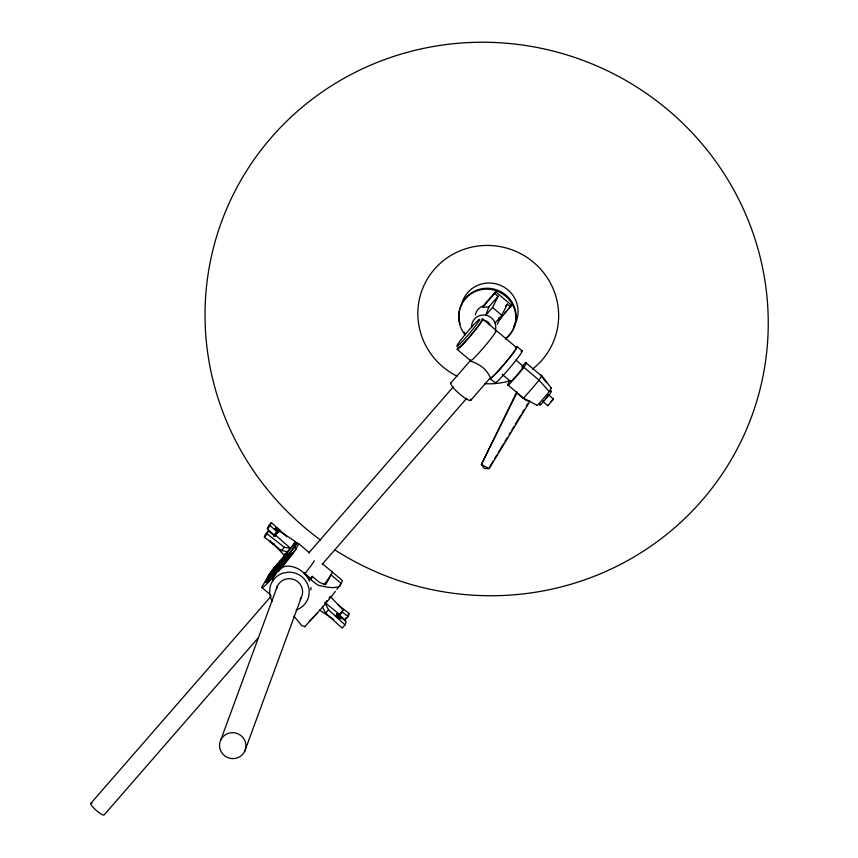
<?xml version="1.0" encoding="UTF-8"?>
<svg xmlns="http://www.w3.org/2000/svg" width="858" height="858" viewBox="0 0 858 858"><rect width="100%" height="100%" fill="white"/><g stroke="black" fill="none" stroke-linecap="round" stroke-linejoin="round"><path stroke-width="1.29" d="M310.853 590.025L310.982 587.494M475.321 314.972A12.13 11.862 20.2 0 1 483.129 306.006L495.549 291.731L511.561 305.255L498.659 320.838L498.798 317.739M529.676 401.136C526.962 402.627 519.626 394.852 516.795 393.007A33.741 1.03 -61.7 0 1 516.924 392.245M283.977 558.451L277.166 565.594L280.502 560.821L280.427 562.516L282.057 560.349M294.938 541.827A8.827 0.654 -49.8 0 1 290.551 548.348L287.612 551.726L281.467 550.536L264.339 537.215L265.465 534.159L268.307 530.898L275.15 536.218L278.829 530.684L276.448 532.721L276.834 531.67L270.238 525.643L271.364 522.576L286.883 536.765M273.605 535.982L273.992 534.931L267.396 528.903L268.522 525.847L271.364 522.576M264.339 537.215L267.17 533.955L268.307 530.898M270.109 541.795L270.592 541.033L270.109 541.795L273.788 544.498L272.726 543.296M278.389 531.799L275.075 528.946L275.557 528.185L279.644 531.499M275.075 528.946L275.557 528.185M276.973 528.839L276.49 529.601L276.973 528.839L279.247 530.705L277.306 527.938L279.837 530.083L280.759 531.252L280.105 531.788M273.831 569.315L274.12 568.157L272.018 571.278L274.678 567.041L277.488 563.813L277.906 564.167M274.185 569.465L274.678 567.041M277.488 563.813L274.764 568.639L269.176 574.549L274.12 568.157M220.796 739.95L277.456 585.95M309.513 581.295C305.705 571.878 295.592 565.132 285.264 566.248A19.852 19.402 20.2 0 0 272.49 580.92M244.691 751.34A13.235 12.934 20.2 0 0 231.628 732.7A13.235 12.934 20.2 0 0 221.9 752.895A13.235 12.934 20.2 0 0 244.691 751.34L301.351 597.34M303.657 572.94A19.916 3.947 41 0 0 318.307 585.306C325.257 586.754 332.861 588.985 339.768 586.389L341.098 583.354L331.016 574.828L325.697 584.716L319.401 582.335L312.323 576.351L311.347 579L303.786 572.608M330.416 596.589L343.211 610.081L339.554 615.797L346.149 621.825L345.023 624.881L342.181 628.153L325.697 613.084L322.318 606.799M337.634 615.958L341.538 618.468C336.99 611.625 333.312 616.57 339.564 618.768M337.097 615.551L336.315 615.154L339.789 618.715L337.677 616.398L339.897 617.867M341.173 618.875L341.666 618.114L338.234 615.025L340.411 617.02L339.607 615.669L337.409 613.963L336.508 614.317M339.371 615.272L345.248 619.841L345.999 617.792M345.248 619.841L348.08 616.57L349.206 613.513L338.127 604.89M495.549 291.731L494.669 293.49L498.058 296.342L488.878 306.885L482.636 307.314L483.129 306.006M488.878 306.885L485.821 315.197L492.546 307.475L498.058 296.342M498.659 320.838L502.445 315.712M489.939 466.452L489.135 468.64L484.223 468.447L481.37 464.457L516.784 391.924M280.502 560.821L279.998 562.151L284.963 555.694L284.009 558.429M277.22 566.044L269.68 574.978L272.565 570.806M278.035 532.217L276.308 530.341L276.684 529.633L278.625 531.52M495.066 323.005L501.791 315.283L507.303 304.15L510.692 307.003M297.243 543.446L296.407 542.728L297.104 542.342L294.787 547.114L286.604 556.52L287.441 557.228L286.658 558.29A17.557 1.298 -49.8 0 1 274.077 573.187A17.557 1.298 -49.8 0 1 268.286 577.981M516.838 392.975L481.37 464.457L489.135 468.64L529.686 401.651M287.087 554.193L287.248 553.914A7.722 0.568 -49.8 0 0 286.797 555.48L289.554 552.724A7.722 0.568 -49.8 0 0 295.399 545.591A7.722 0.568 -49.8 0 0 295.291 544.648M287.666 554.268L277.595 565.948L277.681 564.06M490.626 465.315L493.371 460.757M494.734 458.483L496.793 455.062M498.166 452.788L503.646 443.672M505.019 441.387L507.078 437.977M509.126 434.556L510.499 432.282M511.872 429.997L513.931 426.587M515.293 424.302L520.785 415.186M522.147 412.913L524.206 409.491M526.265 406.081L527.638 403.796M289.318 552.659L285.821 557.582A17.557 1.298 -49.8 0 1 270.495 575.3A17.557 1.298 -49.8 0 1 270.227 572.93A17.557 1.298 -49.8 0 1 285.5 554.794M314.371 560.778L312.022 564.264A28.679 2.113 -49.8 0 1 304.504 574.109M339.339 585.96L341.098 583.354A28.689 2.113 -49.8 0 0 342.192 580.394L322.308 563.62M341.634 612.226L339.403 615.154M548.273 395.163L545.291 398.959M548.359 404.729L547.833 405.716L553.496 399.077L548.434 394.701M286.84 554.579L281.51 560.918M336.915 613.835L338.62 616.012M272.801 571.053L272.447 571.632L273.048 571.053M266.27 581.971A21.997 1.619 -49.8 0 0 275.204 574.141A21.997 1.619 -49.8 0 0 291.87 553.828L296.482 548.519L294.787 547.114M336.883 589.371L338.127 587.676M293.908 616.108L301.791 625.686L304.805 626.565M273.799 570.184L273.294 570.774M276.684 529.633L277.113 530.576M274.152 535.574L277.402 532.196L274.249 536.454M267.396 528.903L270.238 525.643M277.306 527.938L276.823 528.689L277.177 528.281M273.992 534.931L276.834 531.67M274.142 544.09L273.863 543.425M482.636 307.314L494.669 293.49M281.467 550.536L284.309 547.275L290.551 548.348L275.536 535.178M278.807 563.609L280.92 561.175M286.089 555.244L287.494 553.625M293.189 547.694L297.19 543.093M505.63 306.07L507.303 304.15M287.441 557.228L291.044 553.099L291.881 553.807M504.933 312.859L511.561 305.255M450.772 383.086L470.645 360.253A19.852 1.459 -49.8 0 0 485.328 345.57A19.852 1.459 -49.8 0 0 495.205 330.888M90.744 803.485L271.031 596.321M308.816 552.906L453.26 386.926M258.097 637.998L104.193 814.843A8.827 1.748 41 0 1 95.109 809.384A8.827 1.748 41 0 1 91.967 803.367M322.265 564.253L466.698 398.284M309.888 579.15L312.323 576.351M470.935 400.118L490.1 378.099A20.967 1.544 -49.8 0 0 505.598 362.602A20.967 1.544 -49.8 0 0 516.033 347.093M325.697 613.084L328.539 609.813L324.689 602.38L339.94 614.746M339.768 618.221L340.251 617.46L337.848 615.947M339.436 619.122L339.918 618.361M347.79 615.143L349.206 613.513M550.975 401.469L553.474 398.959M304.601 626.823L317.02 613.341M550.793 391.237L551.115 390.937A24.303 1.791 -49.8 0 1 550.064 393.779L549.667 394.315A24.303 1.791 -49.8 0 1 540.422 404.922L540.165 405.201A24.303 1.791 -49.8 0 1 539.929 404.611M340.025 613.459L340.669 612.762M543.908 400.471L542.782 401.458L547.833 405.716M341.527 611.572L343.211 610.081M298.091 544.154L298.788 543.758L309.566 552.863M523.037 398.219L523.466 398.101A34.47 2.542 -49.8 0 0 539.081 380.158A34.47 2.542 -49.8 0 0 540.851 375.354L525.729 362.58A34.47 2.542 -49.8 0 0 522.007 366.666M280.083 531.735L280.126 531.177M336.851 615.411L336.218 615.165L336.497 615.83M550.611 387.913A26.512 1.952 -49.8 0 1 549.249 391.613A26.512 1.952 -49.8 0 1 537.247 405.416L523.466 398.101L508.344 385.328A34.47 2.542 -49.8 0 1 510.113 380.523M272.394 543.253L270.238 541.441M278.807 530.512L295.356 541.591M319.294 609.877L333.633 619.476M337.88 614.886L336.497 614.349L337.366 615.594M338.266 616.816L338.856 617.138L338.384 616.494M338.073 617.352L337.526 617.052M267.17 533.955L284.309 547.275M342.213 612.011L348.08 616.57M492.546 307.475L501.791 315.283M517.009 346.546L522.061 350.804M482.679 319.015L516.302 347.404M515.926 360.049L523.391 366.355M525.729 362.58A34.47 2.542 -49.8 0 1 523.959 367.385L539.081 380.158L549.249 391.613M502.273 374.453L510.682 381.553M457.25 349.41L470.699 360.768M490.165 378.646L495.205 382.904M275.429 528.539L278.85 531.499M275.204 528.592L278.121 531.048M262.055 587.666L270.881 595.12M276.33 530.04L277.777 531.274M278.475 530.641L279.376 531.467M328.539 609.813L345.023 624.881M273.08 543.532L284.052 555.105M540.851 375.354L546.546 382.679M541.484 375.311L551.093 387.88M470.645 360.253L471.589 361.518C479.461 364.21 486.69 369.165 489.993 377.048L490.808 377.284A19.852 1.459 -49.8 0 0 505.491 362.602A19.852 1.459 -49.8 0 0 515.379 347.919M298.788 543.758L295.356 550.192A28.679 2.113 -49.8 0 1 278.324 571.407M457.121 376.212A70.592 68.994 20.2 0 1 430.201 274.624A70.592 68.994 20.2 0 1 535.982 264.457A70.592 68.994 20.2 0 1 532.636 368.961M509.641 380.834A70.592 68.994 20.2 0 1 484.952 383.676M320.699 540.154A282.368 275.986 20.2 0 1 367.256 66.624A282.368 275.986 20.2 0 1 767.653 341.076A282.368 275.986 20.2 0 1 335.156 550.064M521.074 351.351A20.967 1.544 -49.8 0 1 510.639 366.859A20.967 1.544 -49.8 0 1 495.141 382.357M287.612 551.726A8.827 0.654 -49.8 0 1 284.384 554.204M335.392 591.376A28.689 2.113 -49.8 0 1 309.288 621.374M330.341 596.385A17.643 1.298 -49.8 0 1 329.054 598.015M326.973 600.6A17.643 1.298 -49.8 0 1 325.514 602.359M296.117 610.049A19.852 19.402 20.2 0 0 308.891 595.366L309.137 590.293A19.852 19.402 20.2 0 0 287.741 572.232L282.69 573.241A19.852 19.402 20.2 0 0 269.916 587.923L269.669 592.996A19.852 19.402 20.2 0 0 272.447 601.447M291.034 553.099A21.997 1.619 -49.8 0 1 271.117 576.908A21.997 1.619 -49.8 0 1 268.125 576.908M461.325 305.748A28.679 28.035 20.2 0 1 499.935 285.113A28.679 28.035 20.2 0 1 513.556 326.651M505.534 339.103A28.679 28.035 20.2 0 0 514.135 308.108C510.51 298.723 502.112 291.709 492.278 289.661A28.679 28.035 20.2 0 0 462.505 302.756A28.679 28.035 20.2 0 0 465.25 334.92M460.242 324.345A28.679 28.035 20.2 0 1 475.536 290.69A28.679 28.035 20.2 0 1 511.722 301.694A28.679 28.035 20.2 0 1 505.855 338.234M465.572 334.052A28.679 28.035 20.2 0 1 464.071 332.078M332.1 571.889A28.679 2.113 -49.8 0 1 323.992 584.566M275.944 574.12A28.679 2.113 -49.8 0 1 262.387 587.58A28.679 2.113 -49.8 0 1 268.114 577.659M537.247 405.416A26.512 1.952 -49.8 0 1 536.765 405.448M540.068 404.29A24.303 1.791 -49.8 0 1 540.261 403.904M483.129 320.399A6.617 6.467 20.2 0 1 489.897 324.764M470.849 399.142A13.235 2.617 41 0 1 459.888 394.23A13.235 2.617 41 0 1 451.362 382.689M481.756 319.53A19.852 1.459 -49.8 0 1 470.195 336.197A19.852 1.459 -49.8 0 1 458 347.372M523.959 367.385A34.47 2.542 -49.8 0 1 508.344 385.328M276.405 589.167A13.235 12.934 20.2 0 1 294.498 579.751A13.235 12.934 20.2 0 1 300.193 599.281M471.632 327.692A12.13 11.862 20.2 0 1 484.255 315.004A12.13 11.862 20.2 0 1 495.592 329.15M499.142 319.519A12.13 11.862 20.2 0 1 497.114 324.249M294.669 542.642A7.722 0.568 -49.8 0 1 289.789 549.12A7.722 0.568 -49.8 0 1 284.759 554.257M522.061 367.374A9.931 0.729 -49.8 0 1 517.985 373.959A9.931 0.729 -49.8 0 1 511.057 380.534M481.263 320.72A17.632 1.298 -49.8 0 1 470.173 335.982A17.632 1.298 -49.8 0 1 458.622 347.254M461.497 342.342A17.632 1.298 -49.8 0 0 479.633 319.755A17.632 1.298 -49.8 0 0 463.728 336.282A17.632 1.298 -49.8 0 0 461.497 342.342"/></g></svg>
